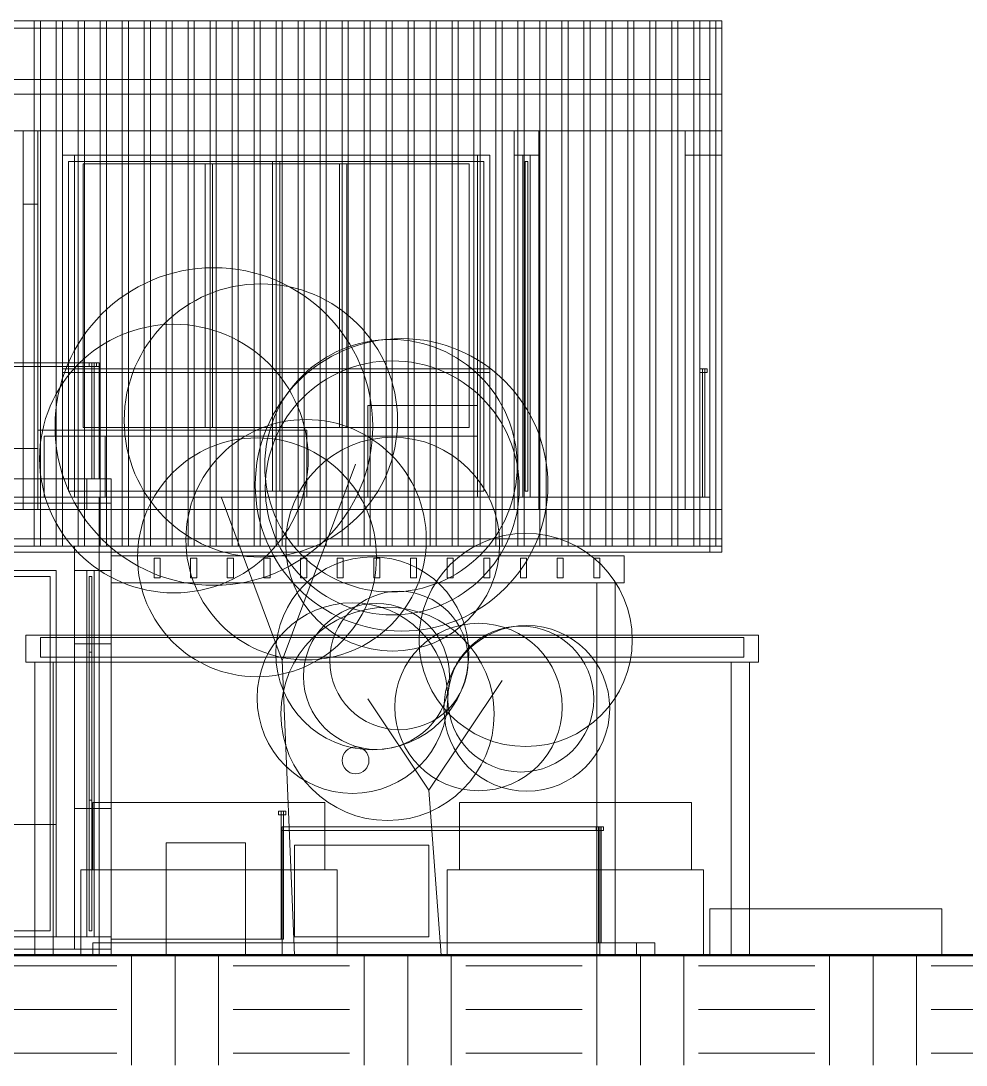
# Model space of a CAD drawing. Header units: metres. Extents: x -37 to 1, y -1.1 to 11.2.
# Drawn here: x -21.74 to -14, y -1.05 to 7.5 of the extents above; entities that cross this region are included whole.
import ezdxf

# ---------------------------------------------------------------- set-up
doc = ezdxf.new("R2010")
doc.units = ezdxf.units.M
for name, color, linetype, lineweight in [('A-CUT', 7, 'Continuous', 50), ('A-HATCH', 8, 'Continuous', 9), ('A-THIN', 8, 'Continuous', 18)]:
    doc.layers.add(name, color=color, linetype=linetype, lineweight=lineweight)

msp = doc.modelspace()

# ---------------------------------------------------------------- hatches: boundary and pattern name
at = {"layer": 'A-HATCH'}
h = msp.add_hatch(dxfattribs=at)
h.set_pattern_fill('EARTH', scale=0.15)
h.paths.add_polyline_path([(1, -1.05), (1, -0.15), (-37, -0.15), (-37, -1.05), (1, -1.05)])

# ---------------------------------------------------------------- linework, layer by layer
at = {"layer": 'A-CUT'}
msp.add_line((-37, -0.15), (1, -0.15), dxfattribs=at)
at = {"layer": 'A-THIN'}
for p, q in [((-19.6, 2.262), (-19, 3.87)), ((-19.6, 2.262), (-20.1, 3.602)), ((-19.5, -0.15), (-19.6, 2.262)), ((-18.4, 1.2), (-17.8, 2.1)), ((-18.4, 1.2), (-18.9, 1.95)), ((-18.3, -0.15), (-18.4, 1.2))]:
    msp.add_line(p, q, dxfattribs=at)
for points in [[(-16, 7.5), (-16, 3.15), (-18, 3.15), (-21.3, 3.15), (-22.1, 3.15), (-24.8, 3.15), (-25.3, 3.15), (-25.3, 7.5), (-24.8, 7.5), (-22.1, 7.5), (-21.3, 7.5), (-18, 7.5), (-16, 7.5)], [(-25.2, 7.44), (-25.2, 7.5), (-16, 7.5), (-16, 7.44), (-25.2, 7.44)], [(-16, 6.9), (-16, 7.5), (-25, 7.5), (-25, 6.9), (-16, 6.9)], [(-21.63, 7.5), (-21.58, 7.5), (-21.58, 3.2), (-21.63, 3.2), (-21.63, 7.5)], [(-21.45, 3.2), (-21.45, 7.5), (-21.4, 7.5), (-21.4, 3.2), (-21.45, 3.2)], [(-21.27, 7.5), (-21.22, 7.5), (-21.22, 3.2), (-21.27, 3.2), (-21.27, 7.5)], [(-21.09, 7.5), (-21.04, 7.5), (-21.04, 3.2), (-21.09, 3.2), (-21.09, 7.5)], [(-20.91, 3.2), (-20.91, 7.5), (-20.86, 7.5), (-20.86, 3.2), (-20.91, 3.2)], [(-20.73, 7.5), (-20.68, 7.5), (-20.68, 3.2), (-20.73, 3.2), (-20.73, 7.5)], [(-20.55, 7.5), (-20.5, 7.5), (-20.5, 3.2), (-20.55, 3.2), (-20.55, 7.5)], [(-20.37, 3.2), (-20.37, 7.5), (-20.32, 7.5), (-20.32, 3.2), (-20.37, 3.2)], [(-20.19, 7.5), (-20.14, 7.5), (-20.14, 3.2), (-20.19, 3.2), (-20.19, 7.5)], [(-20.01, 7.5), (-19.96, 7.5), (-19.96, 3.2), (-20.01, 3.2), (-20.01, 7.5)], [(-19.83, 7.5), (-19.78, 7.5), (-19.78, 3.2), (-19.83, 3.2), (-19.83, 7.5)], [(-19.65, 7.5), (-19.6, 7.5), (-19.6, 3.2), (-19.65, 3.2), (-19.65, 7.5)], [(-19.47, 7.5), (-19.42, 7.5), (-19.42, 3.2), (-19.47, 3.2), (-19.47, 7.5)], [(-19.29, 7.5), (-19.24, 7.5), (-19.24, 3.2), (-19.29, 3.2), (-19.29, 7.5)], [(-19.11, 3.2), (-19.11, 7.5), (-19.06, 7.5), (-19.06, 3.2), (-19.11, 3.2)], [(-18.93, 7.5), (-18.88, 7.5), (-18.88, 3.2), (-18.93, 3.2), (-18.93, 7.5)], [(-18.75, 7.5), (-18.7, 7.5), (-18.7, 3.2), (-18.75, 3.2), (-18.75, 7.5)], [(-18.57, 7.5), (-18.52, 7.5), (-18.52, 3.2), (-18.57, 3.2), (-18.57, 7.5)], [(-18.39, 7.5), (-18.34, 7.5), (-18.34, 3.2), (-18.39, 3.2), (-18.39, 7.5)], [(-18.21, 7.5), (-18.16, 7.5), (-18.16, 3.2), (-18.21, 3.2), (-18.21, 7.5)], [(-18.03, 7.5), (-17.98, 7.5), (-17.98, 3.2), (-18.03, 3.2), (-18.03, 7.5)], [(-17.85, 7.5), (-17.8, 7.5), (-17.8, 3.2), (-17.85, 3.2), (-17.85, 7.5)], [(-17.67, 3.2), (-17.67, 7.5), (-17.62, 7.5), (-17.62, 3.2), (-17.67, 3.2)], [(-17.49, 7.5), (-17.44, 7.5), (-17.44, 3.2), (-17.49, 3.2), (-17.49, 7.5)], [(-17.31, 7.5), (-17.26, 7.5), (-17.26, 3.2), (-17.31, 3.2), (-17.31, 7.5)], [(-17.13, 3.2), (-17.13, 7.5), (-17.08, 7.5), (-17.08, 3.2), (-17.13, 3.2)], [(-16.95, 7.5), (-16.9, 7.5), (-16.9, 3.2), (-16.95, 3.2), (-16.95, 7.5)], [(-16.77, 7.5), (-16.72, 7.5), (-16.72, 3.2), (-16.77, 3.2), (-16.77, 7.5)], [(-16.59, 3.2), (-16.59, 7.5), (-16.54, 7.5), (-16.54, 3.2), (-16.59, 3.2)], [(-16.41, 7.5), (-16.36, 7.5), (-16.36, 3.2), (-16.41, 3.2), (-16.41, 7.5)], [(-16.23, 7.5), (-16.18, 7.5), (-16.18, 3.2), (-16.23, 3.2), (-16.23, 7.5)], [(-16.1, 7.5), (-16, 7.5), (-16, 3.15), (-16.1, 3.15), (-16.1, 7.5)], [(-16.1, 7.5), (-16, 7.5), (-16, 6.4), (-16.1, 6.4), (-16.1, 7.5)], [(-16.05, 7.5), (-16, 7.5), (-16, 3.2), (-16.05, 3.2), (-16.05, 7.5)], [(-16.1, 6.9), (-16.1, 7.02), (-31.9, 7.02), (-31.9, 6.9), (-16.1, 6.9)], [(-31.9, 3.2), (-31.9, 3.5), (-32, 3.5), (-32, 6.6), (-31.9, 6.6), (-31.9, 6.9), (-16.1, 6.9), (-16.1, 6.6), (-26.96, 6.6), (-26.96, 3.5), (-16.1, 3.5), (-16.1, 3.2), (-31.9, 3.2)], [(-24.6, 6.6), (-22.2, 6.6), (-21.4, 6.6), (-17.9, 6.6), (-16, 6.6), (-16, 3.5), (-17.9, 3.5), (-21.4, 3.5), (-22.2, 3.5), (-24.6, 3.5), (-25.5, 3.5), (-26.75, 3.5), (-26.96, 3.5), (-26.96, 6.6), (-26.75, 6.6), (-25.5, 6.6), (-24.6, 6.6)], [(-21.3, 3.5), (-22.1, 3.5), (-24.8, 3.5), (-25.1, 3.5), (-25.3, 3.5), (-25.3, 6.6), (-25.1, 6.6), (-24.8, 6.6), (-22.1, 6.6), (-21.3, 6.6), (-18, 6.6), (-16.3, 6.6), (-16.1, 6.6), (-16, 6.6), (-16, 3.5), (-16.1, 3.5), (-16.3, 3.5), (-18, 3.5), (-21.3, 3.5)], [(-25, 3.5), (-25.24, 3.5), (-25.24, 6.6), (-25, 6.6), (-24.2, 6.6), (-21.72, 6.6), (-21.72, 3.5), (-24.2, 3.5), (-25, 3.5)], [(-21.72, 3.5), (-21.72, 6.6), (-21.6, 6.6), (-21.6, 3.5), (-21.72, 3.5)], [(-21.6, 6), (-21.6, 6.6), (-21.72, 6.6), (-21.72, 6), (-21.6, 6)], [(-21.72, 3.5), (-21.72, 6.6), (-21.6, 6.6), (-21.6, 3.5), (-21.72, 3.5)], [(-17.5, 3.5), (-17.5, 6.6), (-17.7, 6.6), (-17.7, 3.5), (-17.5, 3.5)], [(-17.7, 6.4), (-17.7, 6.6), (-17.5, 6.6), (-17.5, 6.4), (-17.7, 6.4)], [(-17.7, 6.6), (-17.5, 6.6), (-17.5, 3.5), (-17.7, 3.5), (-17.7, 6.6)], [(-16.1, 6.4), (-16.1, 6.6), (-16.3, 6.6), (-16.3, 6.4), (-16.1, 6.4)], [(-16.3, 6.6), (-16.1, 6.6), (-16.1, 3.5), (-16.3, 3.5), (-16.3, 6.6)], [(-19.68, 6.4), (-19.62, 6.4), (-17.95, 6.4), (-17.9, 6.4), (-17.9, 6.35), (-17.9, 3.65), (-17.9, 3.6), (-17.95, 3.6), (-19.62, 3.6), (-19.68, 3.6), (-21.35, 3.6), (-21.4, 3.6), (-21.4, 3.65), (-21.4, 6.35), (-21.4, 6.4), (-21.35, 6.4), (-19.68, 6.4)], [(-17.9, 6.4), (-21.4, 6.4), (-21.4, 3.6), (-17.9, 3.6), (-17.9, 6.4)], [(-21.4, 6.4), (-21.4, 3.6), (-17.9, 3.6), (-17.9, 6.4), (-21.4, 6.4)], [(-17.95, 6.35), (-17.95, 3.65), (-21.35, 3.65), (-21.35, 6.35), (-17.95, 6.35)], [(-19.68, 3.65), (-19.68, 6.35), (-21.35, 6.35), (-21.35, 3.65), (-19.68, 3.65)], [(-18, 6.4), (-21.3, 6.4), (-21.3, 4.1), (-18, 4.1), (-18, 6.4)], [(-21.23, 6.4), (-20.23, 6.4), (-20.17, 6.4), (-19.13, 6.4), (-19.07, 6.4), (-18.07, 6.4), (-18, 6.4), (-18, 6.33), (-18, 4.17), (-18, 4.1), (-18.07, 4.1), (-19.07, 4.1), (-19.13, 4.1), (-20.17, 4.1), (-20.23, 4.1), (-21.23, 4.1), (-21.3, 4.1), (-21.3, 4.17), (-21.3, 6.33), (-21.3, 6.4), (-21.23, 6.4)], [(-18, 4.1), (-18, 6.4), (-21.3, 6.4), (-21.3, 4.1), (-18, 4.1)], [(-21.23, 4.17), (-21.23, 6.33), (-18.07, 6.33), (-18.07, 4.17), (-21.23, 4.17)], [(-21.23, 4.17), (-20.23, 4.17), (-20.23, 6.33), (-21.23, 6.33), (-21.23, 4.17)], [(-19.13, 4.17), (-19.13, 6.33), (-20.17, 6.33), (-20.17, 4.17), (-19.13, 4.17)], [(-17.95, 6.35), (-19.62, 6.35), (-19.62, 3.65), (-17.95, 3.65), (-17.95, 6.35)], [(-18.07, 6.33), (-19.07, 6.33), (-19.07, 4.17), (-18.07, 4.17), (-18.07, 6.33)], [(-17.57, 3.6), (-17.57, 6.4), (-17.63, 6.4), (-17.63, 3.6), (-17.57, 3.6)], [(-17.57, 3.6), (-17.57, 6.4), (-17.63, 6.4), (-17.63, 3.6), (-17.57, 3.6)], [(-17.57, 3.6), (-17.57, 6.4), (-17.63, 6.4), (-17.63, 3.6), (-17.57, 3.6)], [(-17.57, 3.6), (-17.63, 3.6), (-17.63, 3.65), (-17.63, 6.35), (-17.63, 6.4), (-17.57, 6.4), (-17.57, 6.35), (-17.57, 3.65), (-17.57, 3.6)], [(-17.588, 3.65), (-17.588, 6.35), (-17.612, 6.35), (-17.612, 3.65), (-17.588, 3.65)], [(-21.1, 3.75), (-21.1, 4.7), (-25, 4.7), (-25, 3.75), (-21.1, 3.75)], [(-21.1, 4.67), (-21.1, 4.7), (-25, 4.7), (-25, 4.67), (-21.1, 4.67)], [(-17.9, 3.6), (-17.9, 4.65), (-21.4, 4.65), (-21.4, 3.6), (-17.9, 3.6)], [(-17.9, 4.62), (-17.9, 4.65), (-21.4, 4.65), (-21.4, 4.62), (-17.9, 4.62)], [(-18, 3.6), (-18, 4.65), (-21.3, 4.65), (-21.3, 3.6), (-18, 3.6)], [(-18, 4.62), (-18, 4.65), (-21.3, 4.65), (-21.3, 4.62), (-18, 4.62)], [(-21.12, 4.67), (-21.12, 4.7), (-21.18, 4.7), (-21.18, 4.67), (-21.12, 4.67)], [(-21.14, 3.75), (-21.14, 4.7), (-21.16, 4.7), (-21.16, 3.75), (-21.14, 3.75)], [(-16.12, 4.62), (-16.12, 4.65), (-16.18, 4.65), (-16.18, 4.62), (-16.12, 4.62)], [(-16.14, 3.6), (-16.14, 4.65), (-16.16, 4.65), (-16.16, 3.6), (-16.14, 3.6)], [(-18.9, 3.6), (-18.9, 4.35), (-18, 4.35), (-18, 3.6), (-18.9, 3.6)], [(-21.6, 3.6), (-21.6, 4.15), (-19.4, 4.15), (-19.4, 3.6), (-21.6, 3.6)], [(-21.55, 3.6), (-21.55, 4.1), (-21.05, 4.1), (-21.05, 3.6), (-21.55, 3.6)], [(-21.05, 3.6), (-21.05, 4.1), (-21.55, 4.1), (-21.55, 3.6), (-21.05, 3.6)], [(-21.6, 3.6), (-21.6, 4), (-23.6, 4), (-23.6, 3.6), (-21.6, 3.6)], [(-21.6, 3.6), (-21.6, 4), (-23.6, 4), (-23.6, 3.6), (-21.6, 3.6)], [(-21, 3.5), (-21, 3.75), (-25, 3.75), (-25, 3.5), (-21, 3.5)], [(-21, 3.5), (-21, 3.75), (-21.2, 3.75), (-21.2, 3.5), (-21, 3.5)], [(-31.9, 3.5), (-31.9, 3.6), (-21.1, 3.6), (-21.1, 3.5), (-31.9, 3.5)], [(-31.9, 3.5), (-31.9, 3.6), (-21.1, 3.6), (-21.1, 3.5), (-31.9, 3.5)], [(-21.1, 3.5), (-21.1, 3.6), (-31.9, 3.6), (-31.9, 3.5), (-21.1, 3.5)], [(-31.9, 3.5), (-31.9, 3.6), (-16.1, 3.6), (-16.1, 3.5), (-31.9, 3.5)], [(-29.9, 3.6), (-21.1, 3.6), (-21.1, 3.5), (-29.9, 3.5), (-29.9, 3.6)], [(-27.98, 3.5), (-27.98, 3.6), (-21.1, 3.6), (-21.1, 3.5), (-27.98, 3.5)], [(-17.7, 3.5), (-17.7, 3.6), (-17.5, 3.6), (-17.5, 3.5), (-17.7, 3.5)], [(-32, -0.15), (-32, 3.55), (-31.5, 3.55), (-30.6, 3.55), (-30.5, 3.55), (-29.1, 3.55), (-26.4, 3.55), (-25.5, 3.55), (-25, 3.55), (-22, 3.55), (-21, 3.55), (-21, -0.15), (-22, -0.15), (-25, -0.15), (-25.5, -0.15), (-26.4, -0.15), (-29.1, -0.15), (-30.5, -0.15), (-30.6, -0.15), (-31.5, -0.15), (-32, -0.15)], [(-25.6, -0.15), (-26.4, -0.15), (-29.6, -0.15), (-31.9, -0.15), (-32, -0.15), (-32, 3.55), (-31.9, 3.55), (-29.6, 3.55), (-26.4, 3.55), (-25.6, 3.55), (-21.45, 3.55), (-21.1, 3.55), (-21, 3.55), (-21, -0.15), (-21.1, -0.15), (-21.45, -0.15), (-25.6, -0.15)], [(-21.1, -0.15), (-21.1, 3.55), (-21, 3.55), (-21, -0.15), (-21.1, -0.15)], [(-21.1, 2.4), (-21.1, 3.55), (-21, 3.55), (-21, 2.4), (-21.1, 2.4)], [(-21, -0.15), (-21, 3.55), (-21.1, 3.55), (-21.1, -0.15), (-21, -0.15)], [(-21.1, 3), (-21.1, 3.55), (-21, 3.55), (-21, 3), (-21.1, 3)], [(-21, -0.15), (-21, 3.55), (-21.1, 3.55), (-21.1, -0.15), (-21, -0.15)], [(-21.1, 3), (-21.1, 3.55), (-21, 3.55), (-21, 3), (-21.1, 3)], [(-21, -0.15), (-21, 3.55), (-21.1, 3.55), (-21.1, -0.15), (-21, -0.15)], [(-21.1, 3), (-21.1, 3.55), (-21, 3.55), (-21, 3), (-21.1, 3)], [(-31.9, 3.2), (-31.9, 3.5), (-21.1, 3.5), (-21.1, 3.2), (-31.9, 3.2)], [(-29.9, 3.5), (-21.1, 3.5), (-21.1, 3.2), (-29.9, 3.2), (-29.9, 3.5)], [(-27.98, 3.2), (-27.98, 3.5), (-21.1, 3.5), (-21.1, 3.2), (-27.98, 3.2)], [(-16.1, 3.15), (-16.1, 3.5), (-16, 3.5), (-16, 3.15), (-16.1, 3.15)], [(-25.2, 3.2), (-25.2, 3.26), (-16, 3.26), (-16, 3.2), (-25.2, 3.2)], [(-29.1, 3.2), (-26.4, 3.2), (-25.5, 3.2), (-25, 3.2), (-22, 3.2), (-21, 3.2), (-21, -0.1), (-22, -0.1), (-25, -0.1), (-25.5, -0.1), (-26.4, -0.1), (-29.1, -0.1), (-30.5, -0.1), (-30.6, -0.1), (-31.5, -0.1), (-32, -0.1), (-32, 3.2), (-31.5, 3.2), (-30.6, 3.2), (-30.5, 3.2), (-29.1, 3.2)], [(-25.6, -0.1), (-26.4, -0.1), (-29.6, -0.1), (-32, -0.1), (-32, 3.2), (-29.6, 3.2), (-26.4, 3.2), (-25.6, 3.2), (-21.45, 3.2), (-21, 3.2), (-21, -0.1), (-21.45, -0.1), (-25.6, -0.1)], [(-21, -0.1), (-21, 3.2), (-21.3, 3.2), (-21.3, -0.1), (-21, -0.1)], [(-21.3, 3.2), (-21.1, 3.2), (-21.1, -0.1), (-21.3, -0.1), (-21.3, 3.2)], [(-21.3, 3.2), (-21.1, 3.2), (-21.1, 2.4), (-21.3, 2.4), (-21.3, 3.2)], [(-21.1, -0.1), (-21.1, 3.2), (-21.3, 3.2), (-21.3, -0.1), (-21.1, -0.1)], [(-21.3, 3.2), (-21.1, 3.2), (-21.1, 3), (-21.3, 3), (-21.3, 3.2)], [(-21.3, -0.1), (-21.3, 3.2), (-21, 3.2), (-21, -0.1), (-21.3, -0.1)], [(-21.1, -0.1), (-21.1, 3.2), (-21.3, 3.2), (-21.3, -0.1), (-21.1, -0.1)], [(-21.3, 3), (-21.3, 3.2), (-21.1, 3.2), (-21.1, 3), (-21.3, 3)], [(-21.3, 3.2), (-21, 3.2), (-21, -0.1), (-21.3, -0.1), (-21.3, 3.2)], [(-21.1, -0.1), (-21.1, 3.2), (-21.3, 3.2), (-21.3, -0.1), (-21.1, -0.1)], [(-21.3, 3), (-21.3, 3.2), (-21.1, 3.2), (-21.1, 3), (-21.3, 3)], [(-21.3, 3.2), (-21.1, 3.2), (-21.1, -0.1), (-21.3, -0.1), (-21.3, 3.2)], [(-21.3, -0.1), (-21.3, 3.2), (-21, 3.2), (-21, -0.1), (-21.3, -0.1)], [(-21, 3.12), (-16.8, 3.12), (-16.8, 2.9), (-21, 2.9), (-21, 3.12)], [(-20.88, 3.12), (-16.92, 3.12), (-16.8, 3.12), (-16.8, 2.9), (-16.92, 2.9), (-20.88, 2.9), (-21, 2.9), (-21, 3.12), (-20.88, 3.12)], [(-20.6, 3.1), (-20.6, 2.94), (-20.65, 2.94), (-20.65, 3.1), (-20.6, 3.1)], [(-20.3, 2.94), (-20.35, 2.94), (-20.35, 3.1), (-20.3, 3.1), (-20.3, 2.94)], [(-20, 2.94), (-20.05, 2.94), (-20.05, 3.1), (-20, 3.1), (-20, 2.94)], [(-19.7, 3.1), (-19.7, 2.94), (-19.75, 2.94), (-19.75, 3.1), (-19.7, 3.1)], [(-19.4, 2.94), (-19.45, 2.94), (-19.45, 3.1), (-19.4, 3.1), (-19.4, 2.94)], [(-19.1, 2.94), (-19.15, 2.94), (-19.15, 3.1), (-19.1, 3.1), (-19.1, 2.94)], [(-18.8, 3.1), (-18.8, 2.94), (-18.85, 2.94), (-18.85, 3.1), (-18.8, 3.1)], [(-18.5, 2.94), (-18.55, 2.94), (-18.55, 3.1), (-18.5, 3.1), (-18.5, 2.94)], [(-18.2, 2.94), (-18.25, 2.94), (-18.25, 3.1), (-18.2, 3.1), (-18.2, 2.94)], [(-17.9, 2.94), (-17.95, 2.94), (-17.95, 3.1), (-17.9, 3.1), (-17.9, 2.94)], [(-17.6, 2.94), (-17.65, 2.94), (-17.65, 3.1), (-17.6, 3.1), (-17.6, 2.94)], [(-17.3, 2.94), (-17.35, 2.94), (-17.35, 3.1), (-17.3, 3.1), (-17.3, 2.94)], [(-17, 2.94), (-17.05, 2.94), (-17.05, 3.1), (-17, 3.1), (-17, 2.94)], [(-25.6, 0), (-25.6, 0.05), (-25.6, 2.95), (-25.6, 3), (-25.55, 3), (-23.555, 3), (-23.495, 3), (-21.5, 3), (-21.45, 3), (-21.45, 2.95), (-21.45, 0.05), (-21.45, 0), (-21.5, 0), (-23.495, 0), (-23.555, 0), (-25.55, 0), (-25.6, 0)], [(-25.6, 0), (-21.45, 0), (-21.45, 3), (-25.6, 3), (-25.6, 0)], [(-21.45, 0), (-21.45, 3), (-25.6, 3), (-25.6, 0), (-21.45, 0)], [(-21.14, 0), (-21.14, 3), (-21.2, 3), (-21.2, 0), (-21.14, 0)], [(-21.14, 0), (-21.14, 3), (-21.2, 3), (-21.2, 0), (-21.14, 0)], [(-21.14, 0), (-21.2, 0), (-21.2, 0.05), (-21.2, 2.95), (-21.2, 3), (-21.14, 3), (-21.14, 2.95), (-21.14, 0.05), (-21.14, 0)], [(-21.14, 0), (-21.14, 3), (-21.2, 3), (-21.2, 0), (-21.14, 0)], [(-21.14, 0), (-21.14, 3), (-21.2, 3), (-21.2, 0), (-21.14, 0)], [(-21.14, 0), (-21.2, 0), (-21.2, 0.05), (-21.2, 2.95), (-21.2, 3), (-21.14, 3), (-21.14, 2.95), (-21.14, 0.05), (-21.14, 0)], [(-21.14, 0), (-21.14, 3), (-21.2, 3), (-21.2, 0), (-21.14, 0)], [(-21.14, 0), (-21.14, 3), (-21.2, 3), (-21.2, 0), (-21.14, 0)], [(-21.14, 0), (-21.14, 3), (-21.2, 3), (-21.2, 0), (-21.14, 0)], [(-21.14, 0), (-21.2, 0), (-21.2, 0.05), (-21.2, 2.95), (-21.2, 3), (-21.14, 3), (-21.14, 2.95), (-21.14, 0.05), (-21.14, 0)], [(-25.55, 2.95), (-21.5, 2.95), (-21.5, 0.05), (-25.55, 0.05), (-25.55, 2.95)], [(-21.5, 2.95), (-23.495, 2.95), (-23.495, 0.05), (-21.5, 0.05), (-21.5, 2.95)], [(-21.158, 0.05), (-21.158, 2.95), (-21.182, 2.95), (-21.182, 0.05), (-21.158, 0.05)], [(-21.158, 0.05), (-21.158, 2.95), (-21.182, 2.95), (-21.182, 0.05), (-21.158, 0.05)], [(-21.158, 0.05), (-21.158, 2.95), (-21.182, 2.95), (-21.182, 0.05), (-21.158, 0.05)], [(-16.875, -0.15), (-16.875, 2.9), (-17.025, 2.9), (-17.025, -0.15), (-16.875, -0.15)], [(-16.875, -0.15), (-16.875, 2.9), (-17.025, 2.9), (-17.025, -0.15), (-16.875, -0.15)], [(-15.7, 2.25), (-15.7, 2.47), (-21.7, 2.47), (-21.7, 2.25), (-15.7, 2.25)], [(-21.58, 2.47), (-15.82, 2.47), (-15.7, 2.47), (-15.7, 2.25), (-15.82, 2.25), (-21.58, 2.25), (-21.7, 2.25), (-21.7, 2.47), (-21.58, 2.47)], [(-15.82, 2.29), (-15.82, 2.45), (-21.58, 2.45), (-21.58, 2.29), (-15.82, 2.29)], [(-15.82, 2.29), (-15.82, 2.45), (-21.58, 2.45), (-21.58, 2.29), (-15.82, 2.29)], [(-15.82, 2.29), (-15.82, 2.45), (-21.58, 2.45), (-21.58, 2.29), (-15.82, 2.29)], [(-15.82, 2.29), (-15.82, 2.45), (-21.58, 2.45), (-21.58, 2.29), (-15.82, 2.29)], [(-15.82, 2.29), (-15.82, 2.45), (-21.58, 2.45), (-21.58, 2.29), (-15.82, 2.29)], [(-15.82, 2.29), (-15.82, 2.45), (-21.58, 2.45), (-21.58, 2.29), (-15.82, 2.29)], [(-15.82, 2.29), (-15.82, 2.45), (-21.58, 2.45), (-21.58, 2.29), (-15.82, 2.29)], [(-15.82, 2.29), (-15.82, 2.45), (-21.58, 2.45), (-21.58, 2.29), (-15.82, 2.29)], [(-15.82, 2.29), (-15.82, 2.45), (-21.58, 2.45), (-21.58, 2.29), (-15.82, 2.29)], [(-15.82, 2.29), (-15.82, 2.45), (-21.58, 2.45), (-21.58, 2.29), (-15.82, 2.29)], [(-15.82, 2.29), (-15.82, 2.45), (-21.58, 2.45), (-21.58, 2.29), (-15.82, 2.29)], [(-15.82, 2.29), (-15.82, 2.45), (-21.58, 2.45), (-21.58, 2.29), (-15.82, 2.29)], [(-15.82, 2.29), (-15.82, 2.45), (-21.58, 2.45), (-21.58, 2.29), (-15.82, 2.29)], [(-15.82, 2.29), (-15.82, 2.45), (-21.58, 2.45), (-21.58, 2.29), (-15.82, 2.29)], [(-15.82, 2.29), (-15.82, 2.45), (-21.58, 2.45), (-21.58, 2.29), (-15.82, 2.29)], [(-15.82, 2.29), (-15.82, 2.45), (-21.58, 2.45), (-21.58, 2.29), (-15.82, 2.29)], [(-15.82, 2.29), (-15.82, 2.45), (-21.58, 2.45), (-21.58, 2.29), (-15.82, 2.29)], [(-15.82, 2.29), (-15.82, 2.45), (-21.58, 2.45), (-21.58, 2.29), (-15.82, 2.29)], [(-15.82, 2.29), (-15.82, 2.45), (-21.58, 2.45), (-21.58, 2.29), (-15.82, 2.29)], [(-15.82, 2.29), (-15.82, 2.45), (-21.58, 2.45), (-21.58, 2.29), (-15.82, 2.29)], [(-21.2, 1.05), (-21.2, 2.4), (-21.14, 2.4), (-21.14, 1.05), (-21.2, 1.05)], [(-21.14, 1.05), (-21.14, 2.4), (-21.2, 2.4), (-21.2, 1.05), (-21.14, 1.05)], [(-21.2, 1.05), (-21.2, 1.12), (-21.2, 2.33), (-21.2, 2.4), (-21.14, 2.4), (-21.14, 2.33), (-21.14, 1.12), (-21.14, 1.05), (-21.2, 1.05)], [(-21.158, 1.12), (-21.158, 2.33), (-21.182, 2.33), (-21.182, 1.12), (-21.158, 1.12)], [(-21.625, -0.15), (-21.625, 2.25), (-21.475, 2.25), (-21.475, -0.15), (-21.625, -0.15)], [(-21.625, -0.15), (-21.625, 2.25), (-21.475, 2.25), (-21.475, -0.15), (-21.625, -0.15)], [(-15.925, -0.15), (-15.925, 2.25), (-15.775, 2.25), (-15.775, -0.15), (-15.925, -0.15)], [(-15.925, -0.15), (-15.925, 2.25), (-15.775, 2.25), (-15.775, -0.15), (-15.925, -0.15)], [(-21.3, 1.05), (-21.1, 1.05), (-21.1, -0.1), (-21.3, -0.1), (-21.3, 1.05)], [(-21.15, 0.55), (-21.15, 1.1), (-19.25, 1.1), (-19.25, 0.55), (-21.15, 0.55)], [(-21.1, -0.15), (-21.1, 1.05), (-21, 1.05), (-21, -0.15), (-21.1, -0.15)], [(-19.63, 1), (-19.63, 1.03), (-19.57, 1.03), (-19.57, 1), (-19.63, 1)], [(-19.61, -0.02), (-19.61, 1.03), (-19.59, 1.03), (-19.59, -0.02), (-19.61, -0.02)], [(-18.15, 0.55), (-18.15, 1.1), (-16.25, 1.1), (-16.25, 0.55), (-18.15, 0.55)], [(-21.45, 0), (-21.45, 0.92), (-25.05, 0.92), (-25.05, 0), (-21.45, 0)], [(-17, -0.05), (-17, 0.9), (-19.6, 0.9), (-19.6, -0.05), (-17, -0.05)], [(-17, 0.87), (-17, 0.9), (-19.6, 0.9), (-19.6, 0.87), (-17, 0.87)], [(-17, -0.05), (-17, 0.9), (-19.6, 0.9), (-19.6, -0.05), (-17, -0.05)], [(-17, 0.87), (-17, 0.9), (-19.6, 0.9), (-19.6, 0.87), (-17, 0.87)], [(-16.97, 0.87), (-16.97, 0.9), (-17.03, 0.9), (-17.03, 0.87), (-16.97, 0.87)], [(-17.03, 0.87), (-17.03, 0.9), (-16.97, 0.9), (-16.97, 0.87), (-17.03, 0.87)], [(-16.99, -0.05), (-16.99, 0.9), (-17.01, 0.9), (-17.01, -0.05), (-16.99, -0.05)], [(-17.01, -0.05), (-17.01, 0.9), (-16.99, 0.9), (-16.99, -0.05), (-17.01, -0.05)], [(-19.9, -0.15), (-19.9, 0.77), (-20.55, 0.77), (-20.55, -0.15), (-19.9, -0.15)], [(-18.4, 0), (-18.4, 0.75), (-19.5, 0.75), (-19.5, 0), (-18.4, 0)], [(-21.25, -0.15), (-21.25, 0.55), (-19.15, 0.55), (-19.15, -0.15), (-21.25, -0.15)], [(-18.25, -0.15), (-18.25, 0.55), (-16.15, 0.55), (-16.15, -0.15), (-18.25, -0.15)], [(-14.2, -0.15), (-14.2, 0.23), (-16.1, 0.23), (-16.1, -0.15), (-14.2, -0.15)], [(-16.1, -0.15), (-16.1, 0.23), (-14.2, 0.23), (-14.2, -0.15), (-16.1, -0.15)], [(-14.2, -0.15), (-14.2, 0.23), (-16.1, 0.23), (-16.1, -0.15), (-14.2, -0.15)], [(-14.2, -0.15), (-14.2, 0.23), (-16.1, 0.23), (-16.1, -0.15), (-14.2, -0.15)], [(-31.9, -0.1), (-31.9, 0), (-21.1, 0), (-21.1, -0.1), (-31.9, -0.1)], [(-31.9, -0.1), (-31.9, 0), (-21.1, 0), (-21.1, -0.1), (-31.9, -0.1)], [(-31.9, -0.1), (-31.9, 0), (-21.1, 0), (-21.1, -0.1), (-31.9, -0.1)], [(-29.9, 0), (-21.1, 0), (-21.1, -0.1), (-29.9, -0.1), (-29.9, 0)], [(-27.98, -0.1), (-27.98, 0), (-21.1, 0), (-21.1, -0.1), (-27.98, -0.1)], [(-21.3, -0.1), (-21.3, 0), (-21.1, 0), (-21.1, -0.1), (-21.3, -0.1)], [(-21.3, -0.1), (-21.3, 0), (-21.1, 0), (-21.1, -0.1), (-21.3, -0.1)], [(-21.3, -0.1), (-21.3, 0), (-21.1, 0), (-21.1, -0.1), (-21.3, -0.1)], [(-21.1, -0.15), (-21.1, 0), (-21, 0), (-21, -0.15), (-21.1, -0.15)], [(-21.1, -0.15), (-21.1, 0), (-21, 0), (-21, -0.15), (-21.1, -0.15)], [(-21.1, -0.15), (-21.1, 0), (-21, 0), (-21, -0.15), (-21.1, -0.15)], [(-16.55, -0.15), (-16.55, -0.05), (-21.15, -0.05), (-21.15, -0.15), (-16.55, -0.15)], [(-16.55, -0.15), (-16.55, -0.05), (-21.15, -0.05), (-21.15, -0.15), (-16.55, -0.15)], [(-19.6, -0.15), (-19.6, -0.02), (-21, -0.02), (-21, -0.15), (-19.6, -0.15)], [(-16.7, -0.15), (-16.7, -0.05), (-17, -0.05), (-17, -0.15), (-16.7, -0.15)], [(-31.9, -0.1), (-21.1, -0.1), (-21.1, -0.15), (-31.9, -0.15), (-31.9, -0.1)], [(-21.1, -0.1), (-21.1, -0.15), (-29.9, -0.15), (-29.9, -0.1), (-21.1, -0.1)], [(-27.98, -0.1), (-21.1, -0.1), (-21.1, -0.15), (-27.98, -0.15), (-27.98, -0.1)]]:
    msp.add_lwpolyline(points, close=True, dxfattribs=at)
for points in [[(-22.2, 7.5), (-21.4, 7.5), (-17.9, 7.5), (-16.2, 7.5), (-16.1, 7.5), (-16, 7.5), (-16, 7.5), (-16, 3.15), (-16.1, 3.15), (-17.9, 3.15), (-21.4, 3.15), (-22.2, 3.15)], [(-29.7, 3.5), (-21.1, 3.5), (-21.1, 3.2), (-29.7, 3.2)], [(-29.7, 3.5), (-21.1, 3.5), (-21.1, 3.2), (-29.7, 3.2)], [(-29.7, -0.1), (-21.1, -0.1), (-21.1, -0.15), (-21.1, -0.15), (-31.9, -0.15)], [(-29.7, -0.1), (-21.1, -0.1), (-21.1, -0.15), (-31.9, -0.15)]]:
    msp.add_lwpolyline(points, dxfattribs=at)
for centre, radius in [((-20.1595, 4.1789), 1.3003), ((-19.7751, 4.228), 1.1189), ((-20.4871, 3.9162), 1.0995), ((-18.6228, 3.7009), 1.1978), ((-18.7098, 3.8577), 1.0338), ((-18.6989, 3.6766), 1.0398), ((-19.4047, 3.2518), 0.9842), ((-19.8064, 3.1078), 0.9779), ((-18.6962, 3.2158), 0.8757), ((-17.6069, 2.4311), 0.8726), ((-18.8627, 2.3215), 0.79), ((-18.6437, 2.263), 0.567), ((-19.0252, 1.9553), 0.7805), ((-18.7378, 1.8258), 0.8731), ((-18.8283, 2.1328), 0.5977), ((-17.9929, 1.882), 0.6854), ((-17.5975, 1.8707), 0.6787), ((-17.6467, 1.947), 0.5973), ((-19, 1.445), 0.11)]:
    msp.add_circle(centre, radius, dxfattribs=at)

doc.saveas('drawing.dxf')
